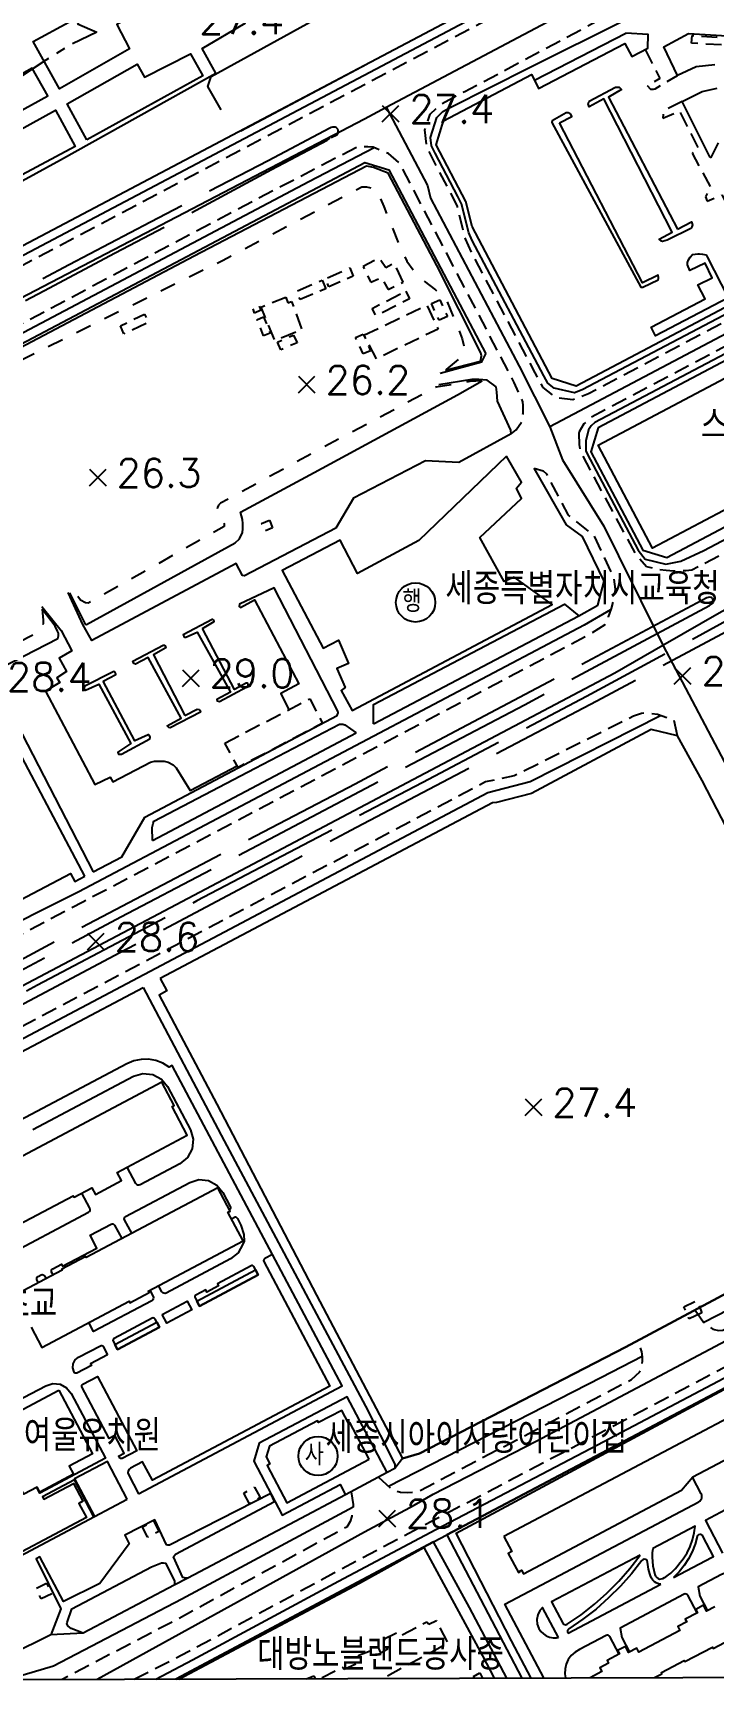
# Model space of a CAD drawing. Header units: millimetres. Extents: x 224638 to 227100, y 430787 to 433573.
# Drawn here: x 225541 to 225758, y 430787 to 431315 of the extents above; entities that cross this region are included whole.
import ezdxf

# ---------------------------------------------------------------- set-up
doc = ezdxf.new("R2010")
doc.units = ezdxf.units.MM
for name, pattern in [('20M3A3M3', [29, 20, -3, 3, -3]), ('50M10', [60, 50, -10]), ('5M2P5', [7.5, 5, -2.5]), ('5M5', [10, 5, -5])]:
    doc.linetypes.add(name, pattern=pattern)
for name, color, linetype in [('A0013110', 1, 'Continuous'), ('A0013118', 1, 'Continuous'), ('A0023210', 7, 'Continuous'), ('A0033324', 1, '5M2P5'), ('A0033327', 32, 'Continuous'), ('A0053326', 32, 'Continuous'), ('B0014111', 7, 'Continuous'), ('B0014114', 7, '5M2P5'), ('B0014115', 7, 'Continuous'), ('B0014116', 7, '5M2P5'), ('B0014118', 7, '5M2P5'), ('B0014241', 7, 'Continuous'), ('B0014637', 7, 'Continuous'), ('B0024120', 3, 'B0024120'), ('C0076117', 7, 'Continuous'), ('C0393323', 7, 'Continuous'), ('C0523121', 1, '50M10'), ('F0027132', 7, 'Continuous'), ('F0027217', 7, 'Continuous'), ('F0037221', 7, 'Continuous'), ('F0037223', 7, '5M5'), ('G0018118', 7, '20M3A3M3'), ('H0017334', 7, 'Continuous'), ('H0049140', 7, 'Continuous'), ('H0049231', 7, 'Continuous')]:
    doc.layers.add(name, color=color, linetype=linetype)
doc.styles.add('GHS', font='romans', dxfattribs={"bigfont": 'ngsw.shx'})
doc.styles.add('HIST', font='romans.shx', dxfattribs={"bigfont": 'ngsw.shx'})
doc.styles.add('ngsw', font='romans.shx', dxfattribs={"bigfont": 'ngsw.shx'})
doc.linetypes.add('B0024120', pattern='A,10,-1.75,[133,ltypeshp.shx,S=0.75,R=0,X=0,Y=0],-3.25', length=15)

# ---------------------------------------------------------------- blocks, each defined once
blk = doc.blocks.new('B0014241')
at = {"layer": 'B0014241'}
blk.add_circle((0, 0), 6.25, dxfattribs=at)
at = {"layer": 'B0014241', "style": 'GHS'}
blk.add_text('행', height=7, dxfattribs=at).set_placement((-4.223, -3.101))
blk = doc.blocks.new('B0014637')
at = {"layer": 'B0014637'}
blk.add_circle((0, 0), 6.25, dxfattribs=at)
at = {"layer": 'B0014637', "style": 'GHS'}
blk.add_text('사', height=7, dxfattribs=at).set_placement((-4.215, -3.007))
blk = doc.blocks.new('F0027217')
at = {"layer": 'F0027217'}
for p, q in [((-2.652, 2.652), (2.652, -2.652)), ((-2.652, -2.652), (2.652, 2.652))]:
    blk.add_line(p, q, dxfattribs=at)

msp = doc.modelspace()

# ---------------------------------------------------------------- linework, layer by layer
at = {"layer": 'A0013110', "flags": 128}
for points in [[(225468.889, 431210.546), (225738.391, 431352.805)], [(226015.967, 431291.53), (225980.872, 431271.895), (225970.776, 431274.892), (225954.606, 431305.562), (225944.611, 431323.685), (225941.06, 431321.97), (225936.677, 431319.585), (225775.404, 431234.456), (225772.031, 431232.675), (225763.118, 431227.971), (225752.29, 431222.255), (225714.13, 431202.112), (225706.487, 431204.474), (225680.925, 431252.9), (225678.959, 431260.908), (225669.451, 431278.922), (225671.813, 431286.565), (225699.887, 431301.384), (225700.848, 431299.536), (225729.971, 431314.532)], [(225488.019, 431189.548), (225646.773, 431273.348), (225654.417, 431270.986), (225685.329, 431212.423)], [(225693.334, 431186.916), (225693.297, 431188.062), (225689.076, 431197.323), (225688.838, 431200.213), (225688.629, 431201.857)], [(225649.53, 431094.513), (225714.92, 431128.965), (225721.042, 431132.309), (225723.029, 431139.95), (225716.104, 431154.136), (225710.97, 431157.893), (225700.697, 431175.972)], [(225658.8, 430860.47), (225664.178, 430862.093), (225729.818, 430895.938), (225767.016, 430915.801), (225823.102, 430945.787), (225811.256, 430968.298), (225783.671, 431019.612), (225754.241, 431076.439), (225746.375, 431090.645), (225737.953, 431092.682), (225699.914, 431072.363), (225688.747, 431069.485), (225687.462, 431069.305), (225581.582, 431013.416)], [(225579.084, 431057.328), (225644.04, 431091.616)], [(225560.244, 431047.383), (225569.337, 431052.183)], [(225523.898, 431031.962), (225524.416, 431031.97), (225525.06, 431032.18), (225552.964, 431046.885), (225554.345, 431044.269), (225557.58, 431045.977)], [(225484.65, 430891.068), (225460.399, 430937.009), (225463.74, 430947.819), (225518.578, 430976.766), (225527.79, 430985.021), (225576.146, 431010.546)], [(225831.729, 430920.027), (225672.845, 430836.188)], [(225656.276, 430857.319), (225653.869, 430856.033)], [(225640.637, 430848.967), (225624.6, 430840.403), (225590.346, 430822.395)], [(225668.679, 430833.99), (225586.516, 430790.24)], [(225546.743, 430804.286), (225533.635, 430797.906), (225518.768, 430826.654)], [(225586.037, 430820.108), (225557.019, 430804.903)]]:
    msp.add_lwpolyline(points, dxfattribs=at)
msp.add_lwpolyline([(225909.637, 431235.133), (225945.114, 431254.051), (225955.45, 431259.346), (225958.217, 431267.413), (225941.628, 431298.841), (225933.985, 431301.203), (225721.132, 431188.847), (225718.77, 431181.204), (225735.313, 431149.865), (225742.956, 431147.503), (225809.718, 431182.744), (225824.5, 431186.872), (225871.814, 431211.847), (225883.562, 431221.723)], close=True, dxfattribs=at)
at = {"layer": 'A0013118', "flags": 128}
for points in [[(225468.889, 431210.546), (225452.677, 431239.582), (225458.516, 431241.069), (225481.524, 431253.463), (225488.35, 431241.09), (225488.62, 431240.714), (225549.758, 431274.146), (225599.245, 431301.747), (225594.964, 431309.591), (225608.66, 431317.729), (225606.353, 431322.15), (225629.658, 431335.22), (225637.138, 431322.776), (225680.943, 431346.138), (225728.211, 431371.757), (225738.391, 431352.805)], [(225700.848, 431299.536), (225702.142, 431296.934), (225729.578, 431311.224), (225731.876, 431307.106), (225736.876, 431309.742), (225737.001, 431314.133), (225729.971, 431314.532)], [(225758.223, 431304.402), (225752.329, 431303.753), (225746.432, 431301.039), (225742.05, 431310.192), (225749.867, 431314.39), (225816.623, 431310.337)], [(225759.333, 431279.549), (225756.993, 431274.901), (225756.637, 431275.169), (225747.856, 431292.716), (225754.286, 431295.962), (225759.041, 431297.024)], [(225670.73, 431206.223), (225684.065, 431209.801), (225685.329, 431212.423)], [(225688.629, 431201.857), (225685.77, 431203.93), (225683.117, 431204.158), (225680.851, 431204.18), (225670.347, 431202.45)], [(225488.019, 431189.548), (225489.814, 431185.883), (225487.972, 431184.631), (225507.31, 431148.144), (225530.428, 431104.81), (225560.244, 431047.383)], [(225693.334, 431186.916), (225676.718, 431177.767), (225666.125, 431178.321), (225643.11, 431166.4), (225637.493, 431156.826), (225608.455, 431141.631), (225607.863, 431141.734), (225607.735, 431141.809), (225605.754, 431145.623), (225559.764, 431121.019), (225556.943, 431126.201), (225552.205, 431136.315)], [(225557.58, 431045.977), (225530.623, 431097.092), (225496.735, 431161.686), (225424.981, 431123.949), (225376.209, 431098.499)], [(225569.337, 431052.183), (225576.628, 431064.822), (225637.983, 431097.173), (225638.213, 431097.97), (225638.212, 431098.511), (225617.859, 431137.869), (225606.786, 431132.622), (225606.761, 431131.897), (225607.161, 431131.542), (225611.599, 431133.993), (225625.694, 431107.251), (225620.037, 431104.179), (225622.523, 431099.014)], [(225543.811, 431131.878), (225550.011, 431124.247), (225553.444, 431117.75), (225549.381, 431115.423), (225551.703, 431111.163), (225548.648, 431109.132), (225549.552, 431107.639), (225545.028, 431104.952), (225560.782, 431075.178), (225565.596, 431077.542), (225566.505, 431076.068), (225578.451, 431082.279), (225579.767, 431082.66), (225582.775, 431082.612), (225584.113, 431082.305), (225585.727, 431081.461), (225586.636, 431080.506), (225591.066, 431073.258), (225606.121, 431081.163)], [(225649.53, 431094.513), (225649.48, 431100.725), (225710.369, 431132.618), (225714.92, 431128.965)], [(225579.084, 431057.328), (225579.045, 431061.481), (225579.328, 431062.816), (225579.585, 431063.485), (225611.855, 431080.439), (225638.736, 431094.38), (225639.801, 431094.356), (225640.395, 431094.226), (225644.04, 431091.616)], [(225581.582, 431013.416), (225583.637, 431009.483), (225581.264, 431008.087), (225599.579, 430973.358), (225631.376, 430912.486), (225658.8, 430860.47)], [(225576.146, 431010.546), (225601.991, 430961.676), (225646.947, 430877.18), (225656.352, 430858.662), (225656.353, 430857.837), (225656.276, 430857.319)], [(225540.962, 430965.248), (225573.084, 430982.273), (225576.076, 430983.169), (225579.184, 430982.852), (225581.933, 430981.37), (225583.906, 430978.948), (225591.192, 430965.201), (225592.088, 430962.209), (225591.771, 430959.101), (225590.289, 430956.352), (225587.868, 430954.379), (225575.181, 430947.655), (225574.807, 430947.543), (225574.419, 430947.583), (225574.075, 430947.768), (225573.828, 430948.071), (225571.04, 430953.331)], [(225530.268, 430923.852), (225558.737, 430938.94), (225559.029, 430939.174), (225559.215, 430939.498), (225559.269, 430939.868), (225559.184, 430940.232), (225556.622, 430945.067)], [(225572.48, 430932.238), (225570.208, 430936.526), (225570.118, 430936.825), (225570.15, 430937.136), (225570.298, 430937.411), (225570.54, 430937.608), (225591.007, 430948.456), (225593.924, 430949.329), (225596.954, 430949.02), (225599.635, 430947.575), (225601.558, 430945.215), (225603.902, 430940.791), (225603.985, 430940.554), (225603.986, 430940.302), (225603.905, 430940.064), (225603.751, 430939.865), (225603.589, 430939.78)], [(225547.442, 430918.968), (225546.974, 430919.852), (225546.884, 430920.152), (225546.916, 430920.462), (225547.064, 430920.737), (225547.306, 430920.935), (225550.065, 430922.397), (225550.416, 430921.733), (225561.379, 430927.544), (225559.224, 430931.611), (225565.943, 430935.172), (225566.242, 430935.261), (225566.553, 430935.23), (225566.828, 430935.081), (225567.025, 430934.839), (225569.298, 430930.551)], [(225604.285, 430936.864), (225605.489, 430937.502), (225605.688, 430937.431), (225605.868, 430937.32), (225606.021, 430937.173), (225606.14, 430936.998), (225607.264, 430934.876), (225608.16, 430931.884), (225608.369, 430929.775), (225607.843, 430928.777), (225606.361, 430926.027), (225603.94, 430924.054), (225583.473, 430913.207), (225583.099, 430913.095), (225582.71, 430913.135), (225582.367, 430913.32), (225582.12, 430913.623), (225581.066, 430915.612)], [(225617.334, 430925.491), (225614.859, 430924.179), (225614.662, 430924.019), (225614.541, 430923.795), (225614.516, 430923.543), (225614.588, 430923.3), (225635.651, 430883.559), (225579.068, 430853.571), (225575.951, 430859.452), (225572.065, 430857.392), (225571.611, 430857.022), (225571.333, 430856.507), (225571.274, 430855.924), (225571.442, 430855.363), (225574.662, 430849.287)], [(225542.774, 430916.494), (225542.306, 430917.378), (225542.216, 430917.678), (225542.248, 430917.988), (225542.396, 430918.263), (225542.638, 430918.461), (225543.628, 430918.985), (225543.928, 430919.075), (225544.238, 430919.043), (225544.513, 430918.895), (225544.711, 430918.653), (225545.179, 430917.769)], [(225578.237, 430914.113), (225579.291, 430912.123), (225579.403, 430911.749), (225579.363, 430911.361), (225579.178, 430911.017), (225578.875, 430910.77), (225560.309, 430900.93), (225558.786, 430903.804)], [(225534.202, 430874.241), (225533.148, 430876.23), (225533.036, 430876.604), (225533.075, 430876.992), (225533.26, 430877.336), (225533.563, 430877.582), (225545.101, 430883.697), (225547.345, 430884.369), (225549.675, 430884.132), (225551.737, 430883.02), (225553.217, 430881.204), (225564.158, 430860.56), (225543.205, 430849.455), (225542.221, 430851.312)], [(225653.869, 430856.033), (225641.145, 430880.138), (225613.135, 430865.353), (225611.364, 430859.62), (225620.427, 430842.45), (225638.925, 430852.211), (225640.637, 430848.967)], [(225571.032, 430847.591), (225564.72, 430859.499), (225554.292, 430853.972), (225560.603, 430842.064)], [(225560.427, 430841.969), (225554.209, 430853.702), (225544.037, 430848.311), (225544.458, 430847.517), (225553.923, 430852.533), (225556.921, 430846.875), (225555.684, 430846.219), (225558.073, 430841.71), (225525.627, 430824.513), (225523.237, 430829.022), (225518.768, 430826.654)], [(225703.808, 430790.59), (225691.388, 430814.127), (225753.2, 430846.743), (225753.503, 430846.943), (225753.761, 430847.198), (225753.964, 430847.499), (225754.104, 430847.833), (225754.177, 430848.188), (225754.179, 430848.551), (225754.11, 430848.907), (225753.973, 430849.243), (225751.169, 430854.556)], [(225590.346, 430822.395), (225589.352, 430822.444), (225588.786, 430822.623), (225585.767, 430829.173), (225586.413, 430830.024), (225617.966, 430846.76), (225616.817, 430849.306), (225584.565, 430832.89), (225583.986, 430832.915), (225583.59, 430832.988), (225579.872, 430840.924), (225570.282, 430836.133), (225571.662, 430833.341), (225562.381, 430820.695), (225550.738, 430814.978), (225543.174, 430829.208), (225542.085, 430828.57), (225549.937, 430812.596), (225546.743, 430804.286)], [(225761.696, 430844.103), (225755.264, 430840.709), (225760.744, 430830.324)], [(225672.845, 430836.188), (225696.823, 430790.569)], [(225692.032, 430790.555), (225680.151, 430813.089), (225668.679, 430833.99)], [(225734.46, 430829.731), (225706.247, 430814.844), (225709.814, 430808.084), (225709.975, 430807.861), (225710.191, 430807.689), (225710.445, 430807.584), (225710.719, 430807.551), (225710.991, 430807.595), (225711.241, 430807.711), (225715.662, 430810.749), (225719.883, 430814.059), (225723.889, 430817.626), (225727.664, 430821.437), (225731.192, 430825.478), (225734.46, 430829.731)], [(225557.019, 430804.903), (225553.164, 430806.325), (225552.236, 430807.046), (225551.851, 430807.814), (225551.9, 430808.298), (225553.441, 430812.639), (225578.825, 430825.983), (225581.987, 430827.32), (225582.628, 430827.321), (225583.221, 430827.169), (225586.164, 430821.539), (225586.139, 430820.878), (225586.14, 430820.621), (225586.037, 430820.108)], [(225781.658, 430790.822), (225782.097, 430791.443), (225782.73, 430792.878), (225783.065, 430794.411), (225783.088, 430795.98), (225782.799, 430797.522), (225782.21, 430798.975), (225770.99, 430820.237), (225770.142, 430821.521), (225769.06, 430822.615), (225767.785, 430823.477), (225766.366, 430824.073), (225764.859, 430824.382), (225763.32, 430824.39), (225761.809, 430824.098), (225760.384, 430823.516), (225752.939, 430819.588), (225753.514, 430816.598), (225755.945, 430811.99)], [(225752.644, 430811.305), (225749.658, 430816.965), (225749.447, 430817.193), (225749.161, 430817.333), (225748.843, 430817.359), (225748.538, 430817.266), (225728.069, 430806.465), (225728.644, 430803.475), (225731.075, 430798.866)], [(225727.774, 430798.182), (225724.817, 430803.788), (225724.608, 430804.045), (225724.316, 430804.203), (225723.986, 430804.237), (225723.668, 430804.143), (225715.143, 430799.644), (225713.74, 430798.843), (225712.539, 430797.779), (225711.582, 430796.491), (225710.908, 430795.034), (225710.547, 430793.471), (225710.513, 430791.866), (225710.748, 430790.611)]]:
    msp.add_lwpolyline(points, dxfattribs=at)
for points in [[(225578.142, 431332.038), (225581.704, 431325.104), (225567.702, 431317.269), (225571.791, 431309.503), (225549.466, 431296.828), (225541.14, 431311.819), (225563.782, 431324.155)], [(225446.567, 431250.515), (225449.817, 431244.987), (225455.439, 431245.5), (225461.191, 431248.05), (225545.744, 431294.504), (225540.743, 431303.32)], [(225558.192, 431280.586), (225551.909, 431292.034), (225574.224, 431304.664), (225576.51, 431300.491), (225591.218, 431307.982), (225595.108, 431300.912)], [(225746.387, 431252.124), (225750.796, 431254.41), (225751.125, 431253.452), (225750.91, 431252.775), (225750.856, 431252.425), (225743.086, 431248.602), (225741.613, 431248.193), (225741.262, 431248.246), (225740.566, 431248.919), (225744.727, 431251.119), (225722.879, 431293.641), (225718.216, 431291.024), (225717.967, 431291.953), (225718.102, 431292.413), (225718.228, 431292.859), (225726.664, 431297.314), (225727.502, 431297.315), (225727.777, 431297.288), (225728.544, 431296.605), (225724.433, 431294.106)], [(225518.972, 431259.563), (225512.754, 431270.416), (225548.198, 431289.961), (225554.454, 431278.411)], [(225708.798, 431285.982), (225712.738, 431288.017), (225712.381, 431288.667), (225712.109, 431288.912), (225711.534, 431289.158), (225710.889, 431289.157), (225706.488, 431286.576), (225706.326, 431286.032), (225734.651, 431233.609), (225735.283, 431233.61), (225740.194, 431235.925), (225740.355, 431236.358), (225740.327, 431236.787), (225740.216, 431237.413), (225735.282, 431234.988)], [(225762.567, 431230.258), (225739.38, 431218.094), (225737.975, 431220.838), (225755.203, 431229.874), (225752.889, 431234.34), (225757.47, 431236.599), (225755.216, 431241.301), (225750.333, 431238.959), (225749.561, 431240.77), (225749.586, 431241.503), (225749.858, 431242.322), (225750.364, 431243.18), (225751.178, 431244.048), (225752.897, 431244.243), (225753.371, 431244.244), (225754.384, 431244.163), (225755.494, 431243.869), (225755.875, 431243.272)], [(225595.014, 431124.899), (225598.776, 431127.091), (225598.646, 431127.526), (225598.386, 431127.786), (225598.125, 431127.784), (225588.918, 431122.831), (225589.059, 431122.447), (225589.287, 431122.169), (225589.701, 431122.118), (225593.381, 431123.76), (225603.916, 431104.584), (225599.589, 431102.295), (225599.716, 431101.892), (225600.41, 431101.638), (225609.181, 431106.334), (225609.618, 431106.64), (225609.591, 431106.969), (225609.464, 431107.353), (225609.259, 431107.508), (225608.901, 431107.507), (225605.194, 431105.428)], [(225589.392, 431097.18), (225593.317, 431099.164), (225593.963, 431099.035), (225594.166, 431098.883), (225594.42, 431098.218), (225584.689, 431093.265), (225584.27, 431093.341), (225583.783, 431093.827), (225588.215, 431096.297), (225577.752, 431115.657), (225573.648, 431113.52), (225573.137, 431113.775), (225572.801, 431114.468), (225582.491, 431119.581), (225582.874, 431119.556), (225583.134, 431119.375), (225583.314, 431118.708), (225579.447, 431116.471)], [(225563.412, 431108.152), (225567.381, 431110.236), (225567.407, 431110.493), (225567.228, 431110.875), (225567.101, 431111.051), (225566.694, 431111.177), (225566.622, 431111.125), (225557.51, 431106.507), (225557.303, 431106.109), (225557.329, 431105.681), (225557.484, 431105.373), (225557.796, 431105.218), (225562.022, 431107.122), (225572.25, 431088.284), (225568.08, 431085.454), (225568.311, 431084.892), (225569.222, 431084.844), (225578.238, 431089.711), (225578.413, 431090.217), (225578.203, 431090.836), (225577.921, 431090.966), (225577.745, 431090.966), (225573.502, 431089.071)], [(225594.045, 430909.071), (225612.788, 430919.005), (225611.406, 430921.613), (225611.245, 430921.81), (225611.022, 430921.93), (225610.769, 430921.956), (225610.526, 430921.883), (225599.784, 430916.19), (225600.159, 430915.483), (225596.446, 430913.515), (225596.071, 430914.222), (225592.933, 430912.558), (225592.736, 430912.398), (225592.616, 430912.175), (225592.59, 430911.922), (225592.663, 430911.679)], [(225567.964, 430895.248), (225581.314, 430902.324), (225579.931, 430904.932), (225579.771, 430905.129), (225579.548, 430905.249), (225579.295, 430905.275), (225579.052, 430905.202), (225566.852, 430898.736), (225566.655, 430898.575), (225566.534, 430898.352), (225566.509, 430898.1), (225566.581, 430897.856)], [(225564.781, 430893.561), (225559.388, 430890.703), (225559.669, 430890.173), (225555.032, 430887.715), (225554.776, 430887.641), (225554.512, 430887.676), (225554.284, 430887.813), (225554.129, 430888.029), (225553.737, 430889.338), (225553.876, 430890.698), (225554.524, 430891.901), (225555.584, 430892.764), (225562.519, 430896.44), (225562.763, 430896.512), (225563.015, 430896.487), (225563.238, 430896.366), (225563.399, 430896.17)], [(225556.906, 430884.179), (225561.543, 430886.636), (225574.077, 430862.988), (225569.44, 430860.53), (225569.196, 430860.458), (225568.944, 430860.483), (225568.721, 430860.604), (225568.56, 430860.8), (225568.303, 430861.287), (225570.071, 430862.224), (225567.119, 430867.794), (225565.351, 430866.857), (225556.636, 430883.299), (225556.563, 430883.542), (225556.589, 430883.795), (225556.709, 430884.018)], [(225738.514, 430831.871), (225738.357, 430830.476), (225738.307, 430829.073), (225738.364, 430827.671), (225738.529, 430826.277), (225738.8, 430824.9), (225739.176, 430823.548), (225739.41, 430823.038), (225739.76, 430822.599), (225740.205, 430822.257), (225740.688, 430822.092), (225741.196, 430822.134), (225741.723, 430822.321), (225742.227, 430822.563), (225742.702, 430822.856), (225743.474, 430823.421), (225744.216, 430824.024), (225744.926, 430824.665), (225745.602, 430825.341), (225746.242, 430826.051), (225746.845, 430826.793), (225748.232, 430828.56), (225749.424, 430830.463), (225750.409, 430832.481), (225751.176, 430834.593), (225751.715, 430836.773), (225752.021, 430838.998)], [(225745.157, 430822.605), (225757.444, 430829.088), (225757.897, 430829.291), (225754.459, 430835.806), (225754.216, 430836.107), (225753.878, 430836.293), (225753.494, 430836.337), (225753.122, 430836.232), (225752.818, 430835.994), (225752.627, 430835.659), (225751.976, 430833.197), (225751.072, 430830.816), (225749.924, 430828.542), (225748.545, 430826.4), (225746.951, 430824.414)], [(225741.068, 430820.447), (225740.331, 430820.582), (225739.635, 430820.859), (225739.006, 430821.265), (225738.469, 430821.787), (225738.044, 430822.403), (225737.747, 430823.091), (225737.532, 430823.809), (225737.345, 430824.535), (225737.185, 430825.268), (225737.053, 430826.006), (225736.949, 430826.749), (225736.874, 430827.495), (225736.76, 430827.881), (225736.504, 430828.192), (225736.146, 430828.376), (225735.744, 430828.404), (225735.364, 430828.271), (225735.067, 430827.998), (225731.767, 430823.808), (225728.218, 430819.828), (225724.432, 430816.072), (225720.423, 430812.554), (225716.207, 430809.288), (225711.799, 430806.286), (225711.609, 430806.128), (225711.463, 430805.929), (225711.371, 430805.699), (225711.338, 430805.454), (225711.366, 430805.209), (225711.454, 430804.977), (225711.519, 430804.855)], [(225708.416, 430803.515), (225703.386, 430813.047), (225702.532, 430812.034), (225701.889, 430810.685), (225701.608, 430809.217), (225701.709, 430807.726), (225702.18, 430806.318), (225702.828, 430805.402), (225703.638, 430804.626), (225704.582, 430804.019), (225705.625, 430803.604), (225706.728, 430803.395), (225707.85, 430803.401)]]:
    msp.add_lwpolyline(points, close=True, dxfattribs=at)
at = {"layer": 'A0023210', "flags": 128}
for points in [[(225426.929, 431172.781), (225646.639, 431287.271), (225653.51, 431290.915), (225722.988, 431327.76), (225810.647, 431371.736), (225826.434, 431380.248), (225880.551, 431408.735), (225909.404, 431423.971), (225945.438, 431443.324), (225966.397, 431454.571), (226008.364, 431477.2), (226027.416, 431490.155), (226135.755, 431547.038), (226142.284, 431550.638), (226147.927, 431553.844), (226153.346, 431557.022), (226157.725, 431559.655), (226162.076, 431562.332), (226169.71, 431567.182), (226175.937, 431571.282), (226180.169, 431574.145), (226184.371, 431577.051)], [(225505.249, 430994.041), (225726.455, 431110.807), (225741.671, 431119.525), (225760.439, 431130.277), (225808.107, 431155.774), (225862.8, 431184.474), (225977.797, 431246.341), (225996.095, 431254.427), (226009.627, 431261.977), (226059.234, 431288.163), (226153.453, 431337.897), (226241.065, 431384.144)], [(226075.247, 431060.902), (226052.979, 431104.728), (226048.935, 431111.577), (226043.564, 431120.673), (226019.248, 431167.889), (226014.72, 431176.625), (226008.687, 431188.156), (225996.831, 431210.816), (225992.386, 431218.917), (225977.797, 431246.341), (225962.467, 431275), (225948.117, 431302.201), (225944.584, 431307.821), (225941.493, 431309.594), (225938.001, 431309.88), (225931.249, 431308.24), (225705.714, 431189.155)], [(225653.51, 431290.915), (225666.688, 431265.947), (225667.671, 431261.943), (225695.908, 431208.449), (225705.714, 431189.155), (225709.734, 431178.588), (225722.87, 431157.45), (225727.62, 431147.994), (225741.671, 431119.525), (225771.672, 431062.775), (225785.125, 431037.328), (225811.571, 430986.732), (225837.398, 430936.453)], [(225561.496, 430790.165), (225646.64, 430837.196), (225662.478, 430845.654), (225668.512, 430849.14), (225701.332, 430866.063), (225799.373, 430917.914), (225827.416, 430932.907), (225837.398, 430936.453), (225855.032, 430945.886), (225863.688, 430950.862), (225972.56, 431006.605), (226029.214, 431036.622), (226069.87, 431058.706), (226075.247, 431060.902), (226082.367, 431063.81), (226147.193, 431098.133), (226186.426, 431119.846)]]:
    msp.add_lwpolyline(points, dxfattribs=at)
at = {"layer": 'A0033324', "flags": 128}
for points in [[(224682.39, 430787.54), (224682.931, 430789.039), (224684.209, 430792.16), (224685.771, 430795.13), (224687.617, 430797.952), (224689.952, 430800.382), (224692.488, 430802.582), (224695.251, 430804.514), (224698.308, 430805.928), (224701.47, 430807.055), (224704.753, 430807.821), (224708.113, 430808.026), (224711.469, 430807.926), (224714.802, 430807.415), (224718.113, 430806.781), (224721.461, 430806.397), (224724.832, 430806.35), (224728.189, 430806.654), (224731.498, 430807.294), (224734.726, 430808.26), (224737.842, 430809.544), (224740.835, 430811.094), (225011.781, 430962.145), (225014.6, 430963.992), (225017.219, 430966.113), (225019.612, 430968.487), (225021.754, 430971.089), (225023.624, 430973.893), (225025.203, 430976.87), (225026.691, 430979.893), (225028.657, 430982.627), (225031.075, 430984.971), (225033.869, 430986.851), (225036.951, 430988.208), (225040.224, 430989), (225043.585, 430989.202), (225046.94, 430988.879), (225050.306, 430988.708), (225053.674, 430988.853), (225057.013, 430989.312), (225060.294, 430990.081), (225063.49, 430991.154), (225066.571, 430992.52), (225069.511, 430994.169), (225075.147, 430997.871), (225078.014, 430999.645), (225080.914, 431001.365), (225086.809, 431004.638), (225089.802, 431006.191), (225095.873, 431009.126), (225098.949, 431010.507), (225105.105, 431013.067), (225110.695, 431015.032), (225115.094, 431016.797), (225119.421, 431018.732), (225123.669, 431020.834), (225126.8, 431022.518), (225129.881, 431024.292), (225132.909, 431026.155), (225137.872, 431029.391), (225141.975, 431031.763), (225314.899, 431123.043), (225318.414, 431125.184), (225321.64, 431127.74), (225324.527, 431130.672), (225327.034, 431133.935), (225329.121, 431137.482), (225331.066, 431141.106), (225333.694, 431144.266), (225336.94, 431146.786), (225340.652, 431148.549), (225344.657, 431149.473), (225348.766, 431149.514), (225352.85, 431148.996), (225356.964, 431148.916), (225361.057, 431149.341), (225365.068, 431150.264), (225368.934, 431151.672), (225372.534, 431153.649), (225375.981, 431155.902), (225383.025, 431160.167), (225390.258, 431164.102), (225393.941, 431165.943), (225401.429, 431169.369), (225405.237, 431170.934), (225409.114, 431172.32), (225412.943, 431173.836), (225416.717, 431175.48), (225420.435, 431177.251), (225424.09, 431179.146), (225427.679, 431181.164), (225431.199, 431183.301), (225438.08, 431187.823), (225441.63, 431189.909), (225445.259, 431191.854), (226038.823, 431505.171), (226133.366, 431555.13), (226141.853, 431559.87), (226148.156, 431563.534), (226156.474, 431568.565), (226162.646, 431572.445), (226172.803, 431579.114), (226182.793, 431586.032), (226188.7, 431590.305), (226190.571, 431591.856), (226192.32, 431593.542), (226193.849, 431595.427), (226196.722, 431599.34), (226198.87, 431603.7), (226199.682, 431605.98), (226201.008, 431610.655), (226202.817, 431615.166), (226204.067, 431617.22), (226207.121, 431620.997), (226211.125, 431623.752), (226213.287, 431624.804), (226217.917, 431626.284), (226222.752, 431626.767), (226225.144, 431627.16), (226229.864, 431628.321), (226234.304, 431630.291), (226236.432, 431631.444), (226240.419, 431634.224), (226242.213, 431635.859), (226245.722, 431639.222), (226254.241, 431647.886), (226262.531, 431656.77), (226268.989, 431664.036), (226275.299, 431671.43), (226281.452, 431678.955), (226285.968, 431684.68), (226293.283, 431694.382), (226300.341, 431704.273), (226380.455, 431819.96), (226386.69, 431834.233), (226403.447, 431858.429), (226414.615, 431869.286), (226424.477, 431883.069), (226430.82, 431892.005), (226472.169, 431952.426), (226482.986, 431967.946), (226495.338, 431987.244), (226497.453, 431992.461), (226497.933, 431996.209), (226498.054, 431997.801), (226498.147, 432000.086), (226498.066, 432002.394), (226497.886, 432004.702), (226497.656, 432007.278), (226497.395, 432010.567), (226497.566, 432012.603), (226498.079, 432015.034), (226499.29, 432018.459), (226501.916, 432022.253), (226505.454, 432025.689), (226510.176, 432028.157), (226514.775, 432029.946), (226519.707, 432032.631), (226523.064, 432035.709), (226526.847, 432041.331), (226534.526, 432056.5), (226556.938, 432102.596), (226581.913, 432157.264), (226585.314, 432171.778), (226598.131, 432200.068), (226606.149, 432210.201), (226617.015, 432234.738), (226626.861, 432257.918), (226627.427, 432260.213), (226627.666, 432263.303), (226627.706, 432266.672), (226627.75, 432268.355), (226627.442, 432271.441), (226626.356, 432275.749), (226625.844, 432279.186), (226625.789, 432280.996), (226625.932, 432282.629), (226626.943, 432287.059), (226629.616, 432292.065), (226633.514, 432295.937), (226638.965, 432299.512), (226644.5, 432302.395), (226648.203, 432306.02), (226651.07, 432310.385), (226660.081, 432329.48), (226677.773, 432368.922), (226695.062, 432406.972), (226711.61, 432442.216), (226728.098, 432473.968), (226752.377, 432515.869), (226756.079, 432527.401), (226772.362, 432552.724), (226783.46, 432564.49), (226808.383, 432603.128), (226820.824, 432622.914), (226821.484, 432624.92), (226822.075, 432627.259), (226822.274, 432629.02), (226822.485, 432631.327), (226822.654, 432633.472), (226822.446, 432636.59), (226822.263, 432639.484), (226822.181, 432641.753), (226822.469, 432645.326), (226823.509, 432649.01), (226825.422, 432652.843), (226828.217, 432656.282), (226831.569, 432658.873), (226835.765, 432661.038), (226842.031, 432663.363), (226847.295, 432666.062), (226850.84, 432668.96), (226856.844, 432677.839), (226880.028, 432713.964)], [(225763.167, 431227.996), (225762.998, 431224.83), (225762.492, 431223.117), (225717.974, 431199.618), (225713.023, 431197.688), (225707.778, 431198.356), (225703.62, 431201.619), (225701.009, 431206.284), (225681.025, 431244.142), (225678.799, 431248.978), (225676.247, 431259.372), (225673.865, 431264.149), (225668.883, 431273.621), (225666.516, 431278.416), (225665.908, 431283.686), (225667.63, 431288.706), (225670.917, 431291.839), (225676.003, 431294.598), (225678.426, 431295.784), (225729.499, 431323.067), (225790.948, 431355.602), (225807.047, 431360.572), (225819.909, 431367.402), (225832.324, 431377.554), (225864.743, 431394.436), (225912.916, 431419.877), (225923.822, 431421.704), (225952.242, 431436.58), (225953.607, 431436.747), (225954.942, 431436.749), (225957.926, 431436.425), (225960.839, 431435.085), (225962.205, 431433.722), (225967.06, 431425.628), (225967.112, 431424.745), (225966.975, 431424.252), (225959.448, 431416.565)], [(225736.107, 431309.336), (225740.773, 431300.1), (225736.713, 431297.818), (225737.757, 431296.724), (225738.159, 431296.642), (225738.778, 431296.643), (225739.216, 431296.78), (225746.432, 431301.039)], [(225747.856, 431292.716), (225742.715, 431290.197), (225742.04, 431289.329), (225741.824, 431288.706), (225741.716, 431287.442), (225746.974, 431289.675), (225753.072, 431277.729), (225751.007, 431276.255), (225756.859, 431265.554), (225755.303, 431262.431), (225755.849, 431261.02), (225760.533, 431262.977), (225763.564, 431257.017)], [(225693.334, 431186.916), (225695.014, 431188.128), (225696.744, 431190.749), (225697.202, 431193.356), (225697.226, 431194.814), (225697.224, 431195.874), (225697.091, 431197.123), (225694.353, 431203.245), (225673.233, 431243.66), (225657.86, 431273.154), (225654.269, 431276.135), (225649.411, 431278.15), (225647.764, 431278.302), (225645.591, 431278.351), (225644.251, 431278.2), (225611.052, 431260.917), (225558.323, 431232.981), (225490.082, 431196.786), (225375.025, 431136.122), (225373.33, 431135.194), (225371.722, 431134.121), (225370.226, 431132.899), (225368.855, 431131.537), (225367.622, 431130.05), (225366.538, 431128.45), (225365.613, 431126.754), (225364.856, 431124.976), (225364.275, 431123.133), (225363.873, 431121.243), (225363.657, 431119.323), (225363.626, 431117.391), (225363.782, 431115.465), (225364.124, 431113.563), (225364.647, 431111.703), (225365.347, 431109.902), (225375.738, 431087.723), (225380.167, 431090.053)], [(225700.697, 431175.972), (225703.612, 431175.076), (225704.643, 431174.149), (225711.544, 431160.97), (225719.683, 431154.521), (225725.965, 431141.268), (225726.564, 431137.409), (225726.208, 431134.702), (225725.223, 431131.295), (225724.282, 431128.595), (225723.276, 431126.036), (225718.319, 431122.909), (225556.954, 431037.731), (225495.452, 431005.266), (225493.097, 431004.491), (225483.405, 431002.111), (225481.138, 431001.103), (225448.034, 430983.643), (225445.736, 430982.674), (225443.313, 430982.092), (225440.832, 430981.865), (225438.347, 430982.057), (225435.916, 430982.601), (225433.611, 430983.548), (225431.484, 430984.844), (225429.546, 430986.408), (225427.918, 430988.295), (225426.568, 430990.39), (225380.071, 431078.475), (225378.712, 431081.376), (225385.771, 431085.102)], [(225746.375, 431090.645), (225745.289, 431095.555), (225740.026, 431097.526), (225736.439, 431097.907), (225734.931, 431097.829), (225732.375, 431096.921), (225694.367, 431077.936), (225685.18, 431076.016), (225526.399, 430992.202), (225522.258, 430989.162), (225518.405, 430985.709), (225514.399, 430982.475), (225468.615, 430958.242), (225464.534, 430955.881), (225461.109, 430952.852), (225458.477, 430948.966), (225457.19, 430945.68), (225456.238, 430941.688), (225455.831, 430937.294), (225457.375, 430931.63), (225496.162, 430859.385), (225524.793, 430804.521), (225531.909, 430790.867), (225532.675, 430790.079)], [(225751.96, 430907.761), (225754.71, 430903.967), (225757.611, 430901.723), (225759.419, 430901.315), (225760.84, 430901.392), (225797.512, 430920.229), (225823.767, 430934.279), (225827.301, 430937.905), (225827.989, 430940.242), (225827.988, 430941.156), (225827.882, 430942.214), (225823.102, 430945.787)], [(225573.279, 430790.2), (225590.488, 430798.985), (225636.912, 430824.052), (225668.018, 430840.525), (225719.499, 430867.484), (225775.219, 430896.939), (225824.136, 430923.137), (225826.461, 430923.294), (225827.778, 430922.934), (225828.114, 430922.599), (225831.729, 430920.027)], [(225651.142, 430854.577), (225655.137, 430850.868), (225658.113, 430849.74), (225660.377, 430849.644), (225663.106, 430849.853), (225664.005, 430850.13), (225731.729, 430885.679), (225734.407, 430888.08), (225735.087, 430889.971), (225735.237, 430891.486), (225735.183, 430892.858), (225735.026, 430894.476), (225733.858, 430898.095)], [(225642.382, 430849.899), (225643.029, 430845.865), (225642.982, 430844.134), (225642.577, 430842.135), (225642.069, 430840.451), (225641.015, 430838.675), (225586.553, 430809.014), (225550.294, 430790.132)]]:
    msp.add_lwpolyline(points, dxfattribs=at)
msp.add_lwpolyline([(225714.931, 431187.032), (225715.006, 431183.464), (225715.477, 431181.042), (225732.872, 431148.78), (225736.543, 431144.651), (225740.369, 431143.677), (225742.721, 431143.43), (225745.075, 431143.246), (225749.031, 431143.408), (225750.943, 431143.537), (225786.354, 431162.145), (225813.035, 431175.58), (225826.136, 431180.061), (225828.958, 431181.31), (225875.576, 431205.917), (225887.466, 431215.861), (225890.204, 431217.314), (225912.142, 431228.894), (225913.044, 431229.296), (225951.573, 431249.431), (225955.637, 431252.023), (225958.848, 431255.396), (225960.988, 431259.213), (225961.897, 431263.026), (225962.366, 431266.828), (225962.259, 431267.993), (225962.032, 431268.658), (225946.139, 431298.837), (225944.304, 431301.323), (225941.901, 431303.267), (225939.076, 431304.525), (225936.023, 431305.024), (225932.948, 431304.71), (225930.045, 431303.646), (225718.912, 431192.153), (225716.587, 431190.124), (225715.009, 431187.475)], close=True, dxfattribs=at)
at = {"layer": 'A0033327', "flags": 128}
for points in [[(225441.04, 431192.722), (226131.168, 431557.065), (226139.519, 431561.706), (226147.742, 431566.487), (226155.906, 431571.45), (226161.965, 431575.276), (226170.964, 431581.191), (226179.828, 431587.306), (226186.599, 431592.172)], [(225763.043, 431225.67), (225716.052, 431200.865), (225713.576, 431199.9), (225707.132, 431201.415), (225705.053, 431203.047), (225703.748, 431205.379), (225680.975, 431248.521), (225679.862, 431250.939), (225677.603, 431260.14), (225676.412, 431262.528), (225669.167, 431276.271), (225667.983, 431278.669), (225667.679, 431281.304), (225669.721, 431287.636), (225671.585, 431289.524), (225673.938, 431290.796), (225699.186, 431303.581), (225729.735, 431318.799)], [(225933.466, 431302.956), (225720.022, 431190.5), (225718.86, 431189.485), (225718.071, 431188.161), (225717.207, 431184.664), (225717.181, 431181.516), (225717.571, 431180.488), (225733.803, 431149.798), (225736.101, 431146.915), (225742.704, 431145.411), (225747.452, 431146.301), (225754.798, 431149.711), (225798.166, 431172.689)], [(225649.781, 431277.996), (225628.913, 431267.132), (225523.171, 431211.264), (225489.051, 431193.167), (225376.5, 431132.053), (225375.653, 431131.589), (225374.849, 431131.052), (225374.101, 431130.441), (225372.908, 431129.002), (225371.725, 431127.236), (225371.183, 431126.436), (225370.24, 431124.522), (225369.862, 431123.633), (225369.182, 431121.608), (225368.686, 431119.532), (225368.578, 431118.572), (225368.362, 431116.454), (225368.44, 431115.491), (225368.508, 431113.375), (225368.764, 431111.276), (225369.114, 431110.375), (225377.953, 431088.888)], [(225725.078, 431130.877), (225716.62, 431125.937), (225555.65, 431041), (225493.085, 431009.674), (225480.317, 431006.023), (225464.013, 430997.739), (225447.461, 430989.009), (225446.312, 430988.525), (225445.101, 430988.234), (225443.86, 430988.12), (225442.618, 430988.216), (225434.087, 430989.53), (225432.935, 430990.004), (225431.871, 430990.652), (225430.902, 430991.434), (225430.088, 430992.377), (225429.413, 430993.425), (225383.676, 431080.14), (225382.242, 431083.239)], [(225643.006, 430845.018), (225588.45, 430815.704), (225547.517, 430794.389), (225537.898, 430791.496), (225534.053, 430792.242), (225523.841, 430811.487), (225520.283, 430818.314), (225493.325, 430869.696), (225482.281, 430890.468), (225460.126, 430932.438), (225458.986, 430934.758), (225458.374, 430937.264), (225458.434, 430939.843), (225460.813, 430947.725), (225462.122, 430949.948), (225463.975, 430951.742), (225466.19, 430953.07), (225516.488, 430979.62), (225518.491, 430981.237), (225525.024, 430987.091), (225527.094, 430988.611), (225685.991, 431072.631), (225699.425, 431076.157), (225741, 431097.161)], [(225754.792, 430903.903), (225782.264, 430918.015), (225827.728, 430942.329)], [(225580.126, 430790.221), (225591.883, 430796.328), (225638.327, 430821.406), (225669.416, 430837.87), (225720.896, 430864.829), (225776.628, 430894.29), (225828.703, 430922.179)], [(225654.287, 430851.657), (225722.144, 430886.391), (225735.164, 430893.055)]]:
    msp.add_lwpolyline(points, dxfattribs=at)
at = {"layer": 'A0053326', "flags": 128}
msp.add_lwpolyline([(225586.516, 430790.24), (225668.679, 430833.99), (225672.845, 430836.188), (225831.729, 430920.027), (225823.102, 430945.787), (225767.016, 430915.801), (225729.818, 430895.938), (225664.178, 430862.093), (225658.8, 430860.47), (225656.276, 430857.319), (225653.869, 430856.033), (225640.637, 430848.967), (225624.6, 430840.403), (225590.346, 430822.395), (225586.037, 430820.108), (225557.019, 430804.903), (225546.743, 430804.286), (225533.635, 430797.906), (225526.003, 430790.059)], dxfattribs=at)
at = {"layer": 'B0014111', "flags": 128}
for points in [[(225789.098, 431177.246), (225738.468, 431150.475), (225721.122, 431183.281), (225761.458, 431204.587), (225762.529, 431202.56), (225764.376, 431203.537), (225772.359, 431188.508), (225780.779, 431192.98)], [(225691.874, 431179.776), (225663.975, 431152.925), (225644.472, 431142.4), (225638.948, 431153.041), (225620.465, 431143.313), (225633.465, 431118.567), (225638.353, 431121.132), (225641.511, 431113.699), (225637.795, 431112.117), (225640.474, 431106.055), (225639.271, 431105.101), (225642.689, 431098.746), (225706.432, 431132.523), (225694.289, 431141.273), (225691.144, 431139.806), (225683.442, 431153.909), (225696.727, 431166.316), (225695.073, 431169.632), (225696.709, 431171.501)], [(225549.276, 430882.23), (225560.006, 430861.984), (225552.58, 430858.048), (225553.939, 430855.484), (225543.241, 430849.814), (225542.397, 430851.405), (225538.065, 430849.109), (225536.941, 430851.231), (225519.17, 430841.813), (225514.391, 430850.831), (225513.993, 430850.62), (225508.651, 430860.699)], [(225648.157, 430860.258), (225642.007, 430871.984), (225641.537, 430871.737), (225639.387, 430875.836), (225631.98, 430871.937), (225631.698, 430872.475), (225616.345, 430864.393), (225615.367, 430860.989), (225616.528, 430858.775), (225615.643, 430858.309), (225621.877, 430846.424)]]:
    msp.add_lwpolyline(points, close=True, dxfattribs=at)
for points in [[(225527.012, 430929.996), (225553.844, 430944.218), (225554.102, 430943.731), (225559.805, 430946.754), (225560.929, 430944.632), (225569.24, 430949.036), (225567.857, 430951.644), (225590.181, 430963.476), (225585.355, 430972.582), (225586.018, 430972.934), (225582.082, 430980.36), (225508.569, 430941.398)], [(225540.492, 430902.318), (225543.889, 430895.908), (225571.65, 430910.622), (225571.908, 430910.135), (225578.008, 430913.368), (225577.75, 430913.855), (225607.987, 430929.88), (225603.161, 430938.986), (225603.824, 430939.337), (225599.888, 430946.764), (225558.025, 430924.577), (225557.885, 430924.842), (225550.193, 430920.766), (225550.333, 430920.501), (225536.055, 430912.933)]]:
    msp.add_lwpolyline(points, dxfattribs=at)
at = {"layer": 'B0014114', "flags": 128}
for points in [[(225633.244, 430790.379), (225633.173, 430790.715), (225639.595, 430794.063), (225640.139, 430793.437), (225645.18, 430795.764), (225644.831, 430797.813), (225651.052, 430800.286), (225651.719, 430798.629), (225654.093, 430799.888), (225652.877, 430803.04), (225657.873, 430805.42), (225658.564, 430804.325), (225666.498, 430808.436), (225667.187, 430807.768), (225669.544, 430808.89), (225673.216, 430801.576), (225652.556, 430790.437)], [(225628.146, 430790.364), (225630.519, 430791.303), (225630.958, 430790.373)]]:
    msp.add_lwpolyline(points, dxfattribs=at)
at = {"layer": 'B0014115', "flags": 128}
msp.add_lwpolyline([(225691.052, 430835.692), (225693.596, 430830.872), (225692.473, 430830.28), (225695.679, 430824.204), (225696.139, 430824.446), (225696.045, 430824.623), (225696.709, 430824.973), (225697.325, 430823.806), (225747.666, 430850.37), (225751.258, 430854.662), (225829.812, 430896.113), (225824.529, 430906.125)], close=True, dxfattribs=at)
for points in [[(225758.31, 430813.238), (225755.67, 430811.845), (225754.662, 430813.755), (225752.185, 430812.448), (225752.757, 430811.365), (225748.866, 430809.311), (225749.302, 430808.484), (225746.485, 430806.998), (225747.148, 430805.742), (225734.103, 430798.859), (225733.44, 430800.114), (225730.8, 430798.721), (225729.792, 430800.632), (225727.315, 430799.325), (225727.887, 430798.242), (225723.996, 430796.188), (225724.432, 430795.361), (225721.615, 430793.875), (225722.278, 430792.619), (225718.516, 430790.634)], [(225739.054, 430790.695), (225741.429, 430791.949), (225741.242, 430792.303), (225748.53, 430796.148), (225748.717, 430795.795), (225757.508, 430800.433), (225757.741, 430799.991), (225770.176, 430806.553)]]:
    msp.add_lwpolyline(points, dxfattribs=at)
at = {"layer": 'B0014116', "flags": 128}
for points in [[(225765.623, 431312.829), (225765.544, 431310.49), (225750.887, 431311.289), (225751.046, 431313.754)], [(225602.138, 431088.358), (225629.198, 431102.504), (225633.301, 431094.77), (225606.429, 431080.607)], [(225754.168, 430906.952), (225750.135, 430905.029), (225748.419, 430908.833), (225752.518, 430910.787)], [(225610.043, 430846.075), (225608.261, 430849.464), (225611.607, 430851.393), (225613.423, 430848.033)], [(225577.481, 430835.427), (225575.964, 430838.761), (225579.494, 430840.558), (225581.136, 430837.287)], [(225547.07, 430817.446), (225543.64, 430815.803), (225542.101, 430819.204), (225545.318, 430820.822)]]:
    msp.add_lwpolyline(points, close=True, dxfattribs=at)
msp.add_lwpolyline([(225681.701, 430790.524), (225681.394, 430791.07), (225683.36, 430792.25), (225684.301, 430790.532)], dxfattribs=at)
at = {"layer": 'B0014118', "flags": 128}
for points in [[(225658.998, 431235.226), (225656.053, 431241.254), (225653.452, 431239.787), (225651.355, 431242.794), (225646.181, 431240.23), (225648.634, 431235.187), (225652.025, 431236.692), (225654.154, 431232.891)], [(225633.158, 431235.783), (225634.369, 431233.117), (225626.113, 431229.703), (225625.027, 431232.372)], [(225642.007, 431239.769), (225643.092, 431237.099), (225635.283, 431233.723), (225634.137, 431236.26)], [(225621.555, 431230.415), (225622.183, 431228.578), (225623.44, 431229.052), (225626.698, 431220.006), (225618.051, 431216.601), (225613.751, 431227.284)], [(225659.854, 431232.339), (225660.951, 431229.888), (225650.41, 431224.436), (225649.056, 431226.787)], [(225667.974, 431228.353), (225670.662, 431229.525), (225673.081, 431224.23), (225670.453, 431223.146)], [(225569.953, 431218.745), (225568.943, 431221.33), (225576.61, 431225.019), (225577.852, 431222.358)], [(225613.103, 431227.583), (225613.605, 431226.229), (225611.575, 431225.371), (225611.191, 431226.671)], [(225646.493, 431218.288), (225666.503, 431227.897), (225670.134, 431220.253), (225650.447, 431210.812)], [(225616.609, 431219.002), (225614.515, 431218.108), (225612.402, 431223.223), (225614.524, 431224.114)], [(225624.068, 431218.353), (225625.167, 431215.922), (225620.023, 431213.689), (225618.941, 431216.128)], [(225648.552, 431213.291), (225646.244, 431212.401), (225643.833, 431217.578), (225646.276, 431218.63)], [(225616.37, 431159.368), (225617.317, 431156.964), (225614.905, 431155.912), (225613.863, 431158.371)]]:
    msp.add_lwpolyline(points, close=True, dxfattribs=at)
at = {"layer": 'B0024120', "flags": 128}
for points in [[(225600.991, 431290.045), (225596.778, 431297.496), (225597.775, 431300.718), (225660.846, 431335.491)], [(225647.538, 431304.687), (225607.258, 431283.346)], [(225574.662, 430849.287), (225639.507, 430883.654), (225617.334, 430925.491), (225585.411, 430985.724), (225584.377, 430985.176), (225582.367, 430986.415), (225580.159, 430987.254), (225577.833, 430987.664), (225575.472, 430987.63), (225573.158, 430987.154), (225570.976, 430986.251), (225536.794, 430968.135), (225527.591, 430959.86), (225473.025, 430930.941), (225472.022, 430927.675), (225489.761, 430893.777)], [(225699.751, 430790.578), (225693.444, 430802.391), (225675.811, 430836.753), (225765.461, 430884.765), (225826.479, 430916.004)], [(225521.513, 430821.345), (225560.603, 430842.064), (225571.032, 430847.591)], [(225587.466, 430790.243), (225645.027, 430820.799), (225665.613, 430832.166), (225684.217, 430797.656), (225688.001, 430790.543)]]:
    msp.add_lwpolyline(points, dxfattribs=at)
at = {"layer": 'C0076117', "flags": 128}
msp.add_lwpolyline([(225582.212, 430906.398), (225590.169, 430910.615), (225591.645, 430907.83), (225583.688, 430903.613)], close=True, dxfattribs=at)
at = {"layer": 'C0393323', "flags": 128}
for points in [[(225612.788, 430919.005), (225594.045, 430909.071), (225593.201, 430910.663), (225611.944, 430920.596)], [(225567.12, 430896.84), (225580.47, 430903.915), (225581.314, 430902.324), (225567.964, 430895.248)]]:
    msp.add_lwpolyline(points, close=True, dxfattribs=at)
at = {"layer": 'C0523121', "flags": 128}
for points in [[(225636.087, 431281.28), (225637.852, 431282.146), (225638.223, 431282.713), (225638.231, 431283.107), (225638.224, 431283.484), (225638.174, 431283.927), (225637.997, 431284.172), (225637.644, 431284.416), (225637.273, 431284.575), (225636.926, 431284.576), (225636.429, 431284.568), (225636.066, 431284.498), (225635.597, 431284.249), (225615.913, 431273.844), (225578.504, 431254.339), (225552.536, 431240.71), (225527.626, 431227.292), (225500.114, 431212.834), (225477.583, 431201.055), (225453.989, 431188.75), (225438.592, 431180.043), (225431.633, 431175.571), (225426.528, 431172.745), (225420.861, 431169.846), (225410.547, 431165.582), (225402.641, 431162.447), (225393.338, 431157.793), (225378.641, 431149.542), (225378.497, 431149.223), (225378.535, 431148.714), (225378.607, 431148.389), (225379.787, 431146.289), (225379.946, 431146.231), (225380.354, 431146.222), (225380.944, 431146.305), (225386.39, 431149.409), (225403.639, 431158.459), (225417.726, 431165.607), (225427.099, 431170.51), (225446.925, 431181.062), (225462.449, 431189.314), (225484.473, 431200.814), (225504.11, 431211.27), (225524.068, 431221.632), (225544.474, 431232.461), (225567.223, 431244.578), (225591.263, 431257.211), (225617.077, 431271.055), (225634.747, 431280.382)], [(225791.627, 431139.894), (225792.432, 431140.501), (225792.559, 431140.816), (225792.578, 431141.257), (225792.431, 431142.268), (225792.079, 431142.744), (225791.684, 431143.035), (225791.322, 431143.103), (225790.748, 431143.098), (225790.074, 431142.946), (225759.854, 431126.105), (225717.428, 431103.255), (225665.275, 431075.876), (225593.277, 431038.118), (225542.424, 431011.232), (225473.204, 430974.504), (225377.071, 430923.579), (225313.135, 430890.259), (225300.377, 430883.464), (225292.23, 430878.584), (225291.765, 430878.291), (225291.609, 430878.095), (225291.563, 430877.943), (225291.567, 430877.648), (225291.578, 430877.416), (225291.739, 430877.084), (225291.851, 430876.876), (225292.025, 430876.682), (225292.526, 430876.495), (225293.14, 430876.499), (225293.465, 430876.501), (225294.265, 430876.826), (225326.848, 430893.873), (225390.324, 430927.366), (225439.946, 430953.41), (225490.793, 430980.488), (225568.696, 431021.677), (225644.086, 431061.563), (225720.657, 431101.825)], [(225756.543, 431132.25), (225757.659, 431132.913), (225757.843, 431133.17), (225757.881, 431133.446), (225757.842, 431133.713), (225757.779, 431134.018), (225757.561, 431134.433), (225757.272, 431134.666), (225757.107, 431134.775), (225756.574, 431134.829), (225755.776, 431134.622), (225707.117, 431108.722), (225643.674, 431075.335), (225582.328, 431043.152), (225536.92, 431019.181), (225504.718, 431002.192), (225467.669, 430982.429), (225429.683, 430962.237), (225378.05, 430935.016), (225329.471, 430909.739), (225292.566, 430890.192), (225284.803, 430885.884), (225267.266, 430875.817), (225261.144, 430871.439), (225260.638, 430870.597), (225260.647, 430870.203), (225260.759, 430869.871), (225261.243, 430868.855), (225261.605, 430868.587), (225262.269, 430868.434), (225262.703, 430868.436), (225263.703, 430868.608), (225272.973, 430875.082), (225292.766, 430886.844), (225304.161, 430893.039), (225317.353, 430900.196), (225364.322, 430924.544), (225416.863, 430952.042), (225470.555, 430980.658), (225530.263, 431012.338), (225569.058, 431032.986), (225620.316, 431059.907), (225697.587, 431100.609)]]:
    msp.add_lwpolyline(points, close=True, dxfattribs=at)
at = {"layer": 'F0037221', "flags": 128}
for points in [[(225672.513, 431207.208), (225683.655, 431210.086), (225683.883, 431211.685), (225683.677, 431212.736), (225669.669, 431240.52), (225654.2, 431269.865), (225649.57, 431271.73), (225647.969, 431272.059), (225647.265, 431272.127), (225592.373, 431243.431), (225540.615, 431216.219), (225489.744, 431189.367), (225500.273, 431168.127), (225530.205, 431112.437), (225531.043, 431112.409), (225548.997, 431121.709), (225549.177, 431122.59), (225549.15, 431123.363), (225548.872, 431124.031), (225548.066, 431125.594), (225543.962, 431130.999)], [(225552.694, 431136.216), (225557.649, 431126.243), (225558.061, 431126.168), (225605.399, 431152.145), (225606.862, 431153.453), (225607.759, 431155.433), (225607.905, 431156.589), (225607.902, 431158.351), (225607.77, 431159.652), (225607.196, 431161.932), (225630.587, 431174.6), (225676.336, 431199.358), (225684.132, 431203.742)]]:
    msp.add_lwpolyline(points, dxfattribs=at)
at = {"layer": 'F0037223', "flags": 128}
for points in [[(225543.962, 431130.999), (225544.246, 431127.552), (225544.269, 431126.476), (225543.885, 431124.258), (225531.289, 431117.758), (225530.192, 431118.089), (225519.976, 431137.719), (225494.058, 431186.178), (225493.749, 431186.895), (225493.577, 431188.263), (225525.322, 431204.494), (225560.81, 431222.112), (225601.457, 431242.14), (225645.793, 431265.551), (225647.291, 431265.578), (225649.65, 431265.012), (225650.605, 431264.193), (225652.859, 431259.262), (225655.215, 431253.266), (225657.47, 431247.425), (225660.167, 431241.903), (225662.856, 431238.199), (225665.552, 431235.536), (225669.261, 431232.734), (225672.564, 431229.96), (225677.815, 431217.171), (225678.386, 431214.508), (225678.131, 431212.478), (225677.385, 431211.214), (225672.513, 431207.208)], [(225684.132, 431203.742), (225680.17, 431203.52), (225669.501, 431201.734), (225632.92, 431182.254), (225600.792, 431164.751), (225600.165, 431164.193), (225599.807, 431163.476), (225599.702, 431163.002), (225601.985, 431158.136), (225601.96, 431157.361), (225558.603, 431132.945), (225557.736, 431133.02), (225556.136, 431133.927), (225555.259, 431135.138), (225552.694, 431136.216)]]:
    msp.add_lwpolyline(points, dxfattribs=at)
at = {"layer": 'G0018118', "flags": 128}
msp.add_lwpolyline([(226879.679, 432826.135), (226871.269, 432813.972), (226860.711, 432802.111), (226831.563, 432766.427), (226821.41, 432744.056), (226818.647, 432738.145), (226806.333, 432714.333), (226801.591, 432706.442), (226796.188, 432696.531), (226788.287, 432680.98), (226783.041, 432680.02), (226768.451, 432657.848), (226735.055, 432614.544), (226708.719, 432578.571), (226699.539, 432565.58), (226671.166, 432525.256), (226654.745, 432499.644), (226648.98, 432492.513), (226635.577, 432471.831), (226613.283, 432445.659), (226590.758, 432417.566), (226571.276, 432392.244), (226558.648, 432376.593), (226532.453, 432340.289), (226504.823, 432301.756), (226497.622, 432290.275), (226493.086, 432284.684), (226472.705, 432256.542), (226456.539, 432232.54), (226434.996, 432201.667), (226418.492, 432175.385), (226388.552, 432129.981), (226383.851, 432123.2), (226365.045, 432094.907), (226346.067, 432064.805), (226334.611, 432045.723), (226326.825, 432033.742), (226288.497, 431972.747), (226279.754, 431962.186), (226268.743, 431952.465), (226253.583, 431936.753), (226242.795, 431922.892), (226233.689, 431909.681), (226238.259, 431904.561), (226249.426, 431923.582), (226265.485, 431942.204), (226276.496, 431952.115), (226289.264, 431965.256), (226308.275, 431993.769), (226330.446, 432029.352), (226347.692, 432057.824), (226412.438, 432157.053), (226452.02, 432217.208), (226483.386, 432261.562), (226495.577, 432279.044), (226509.474, 432298.406), (226515.487, 432296.266), (226503.074, 432272.134), (226508.873, 432276.644), (226498.142, 432254.532), (226491.346, 432241.831), (226489.02, 432238.931), (226485.276, 432232.71), (226480.434, 432221.349), (226477.547, 432214.769), (226432.028, 432126.201), (226431.665, 432125.421), (226426.848, 432111.1), (226424.654, 432111.73), (226422.658, 432107.179), (226416.349, 432095.238), (226401.626, 432066.536), (226386.491, 432037.443), (226373.427, 432011.101), (226368.148, 432001.27), (226366.532, 432001.31), (226366.309, 431998.19), (226359.422, 431986.649), (226339.446, 431953.656), (226321.201, 431923.713), (226349.335, 431936.005), (226351.76, 431936.605), (226349.896, 431933.235), (226329.276, 431924.364), (226318.644, 431919.903), (226316.269, 431916.393), (226305.275, 431898.761), (226300.763, 431891.02), (226297.703, 431886.7), (226280.77, 431863.188), (226268.258, 431846.646), (226257.404, 431832.445), (226252.315, 431826.045), (226244.24, 431815.984), (226230.004, 431798.052), (226187.362, 431744.577), (226168.285, 431720.115), (226147.599, 431692.422), (226139.97, 431684.462), (226120.422, 431663.55), (226112.76, 431655.589), (226096.157, 431642.088), (226065.466, 431616.935), (226048.277, 431602.604), (226038.206, 431594.393), (226027.096, 431586.412), (226012.011, 431575.971), (225982.772, 431559.339), (225960.931, 431548.438), (225945.012, 431540.377), (225926.421, 431530.876), (225904.795, 431519.995), (225863.571, 431499.433), (225847.677, 431491.652), (225838.984, 431487.052), (225815.378, 431471.99), (225783.029, 431452.318), (225778.625, 431453.758), (225766.962, 431448.937), (225756.949, 431441.077), (225754.829, 431435.476), (225747.703, 431416.905), (225745.476, 431406.004), (225742.779, 431404.444), (225743.843, 431407.324), (225744.932, 431413.364), (225723.33, 431400.253), (225727.092, 431397.683), (225729.385, 431396.863), (225725.632, 431396.443), (225699.857, 431381.691), (225686.462, 431374.23), (225660.786, 431359.269), (225651.276, 431362.139), (225628.577, 431349.908), (225604.023, 431336.166), (225590.191, 431329.025), (225573.95, 431335.746), (225560.754, 431328.425), (225555.219, 431317.514), (225561.414, 431314.874), (225553.265, 431310.953), (225545.173, 431305.963), (225526.549, 431293.752), (225501.434, 431279.5), (225485.408, 431287.38), (225467.535, 431277.649), (225464.945, 431271.339), (225461.563, 431263.528), (225464.673, 431261.698), (225459.699, 431259.148), (225422.839, 431239.876), (225382.143, 431217.583), (225370.497, 431211.093), (225368.435, 431207.302), (225354.512, 431214.383), (225317.115, 431194.34), (225329.677, 431188.06), (225311.994, 431178.059), (225297.56, 431169.698), (225289.345, 431165.338), (225244.591, 431143.765), (225203.442, 431120.553), (225201.281, 431119.633), (225159.199, 431097.77), (225154.687, 431095.36), (225152.329, 431093.95), (225149.128, 431091.97), (225145.26, 431089.91), (225132.311, 431082.349), (225112.029, 431070.638), (225094.155, 431060.606), (225071.556, 431047.525), (225053.616, 431036.944), (225060.107, 431046.835), (225070.03, 431062.056), (225016.178, 431031.343), (224980.885, 431010.531), (224974.237, 431004.51), (224926.605, 430978.357), (224907.445, 430967.316), (224898.356, 430962.886), (224873.974, 430953.425), (224867.937, 430951.484), (224865.446, 430951.174), (224845.213, 430938.853), (224832.924, 430929.852), (224821.567, 430919.571), (224805.376, 430917.131), (224789.77, 430914.92), (224761.892, 430914.4), (224728.404, 430921.02), (224723.868, 430917.93), (224725.798, 430916.379), (224726.623, 430912.489), (224718.738, 430900.368), (224725.831, 430896.998), (224727.638, 430894.988), (224759.236, 430892.098), (224748.844, 430886.457), (224736.142, 430888.437), (224709.863, 430890.727), (224667.748, 430893.417), (224662.602, 430890.706), (224645.234, 430880.529)], dxfattribs=at)
at = {"layer": 'H0017334', "flags": 128}
msp.add_lwpolyline([(226877.37, 433568.33), (224637.58, 433561.64), (224645.5, 430787.43), (226886, 430794.12)], close=True, dxfattribs=at)

# ---------------------------------------------------------------- block references
at = {"layer": 'B0014241'}
msp.add_blockref('B0014241', (225662.936, 431133.186), dxfattribs=at)
at = {"layer": 'B0014637'}
msp.add_blockref('B0014637', (225631.844, 430861.284), dxfattribs=at)
at = {"layer": 'F0027217'}
for p in [(225654.981, 431288.871, 27.419), (225628.232, 431202.557, 26.237), (225561.665, 431172.931, 26.324), (225591.305, 431109.085, 28.959), (225747.99, 431109.812, 28.884), (225561.049, 431025.145, 28.553), (225700.508, 430972.38, 27.449), (225653.837, 430841.435, 28.084)]:
    msp.add_blockref('F0027217', p, dxfattribs=at)

# ---------------------------------------------------------------- texts
at = {"layer": 'F0027132', "style": 'ngsw'}
for s, p in [('27.4', (225594.037, 431314.189)), ('27.4', (225660.981, 431285.871)), ('26.2', (225634.232, 431199.557)), ('26.3', (225567.665, 431169.931)), ('28.4', (225532.741, 431104.95)), ('29.0', (225597.305, 431106.085)), ('28.9', (225753.99, 431106.812)), ('28.6', (225567.049, 431022.145)), ('27.4', (225706.508, 430969.38)), ('28.1', (225659.837, 430838.435))]:
    msp.add_text(s, height=9, dxfattribs=at).set_placement(p)
at = {"layer": 'H0049140', "style": 'HIST'}
for s, p in [('스마트허브', (225753.773, 431184.668)), ('세종특별자치시교육청', (225672.41, 431132.587)), ('여울초교', (225513.851, 430904.765)), ('여울유치원', (225538.106, 430862.801)), ('세종시아이사랑어린이집', (225634.201, 430862.184))]:
    msp.add_text(s, height=10, dxfattribs=at).set_placement(p)
at = {"layer": 'H0049231', "style": 'HIST'}
msp.add_text('대방노블랜드공사중', height=10, dxfattribs=at).set_placement((225612.442, 430793.13))

doc.saveas('drawing.dxf')
